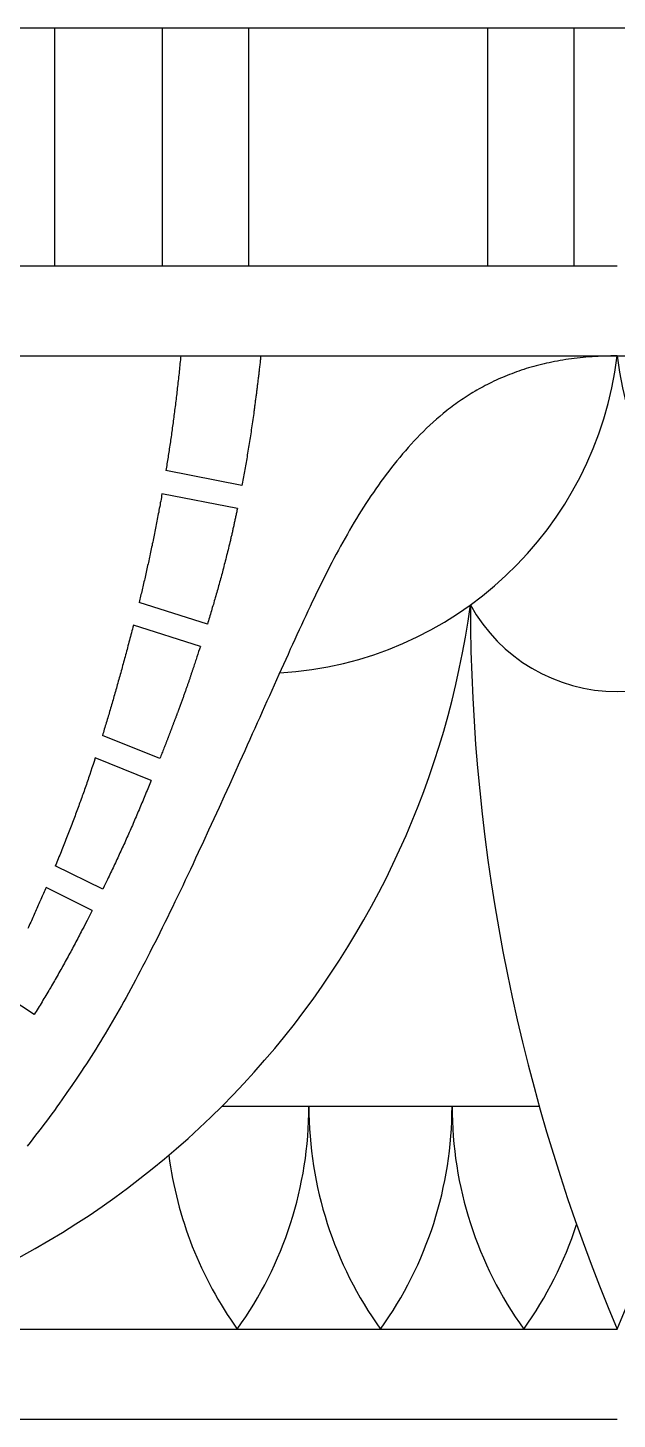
# Model space of a CAD drawing. Extents: x -111 to 2985, y -118 to 122.
# Drawn here: x -71.91 to -64.39, y 84.84 to 102.59 of the extents above; entities that cross this region are included whole.
import ezdxf

# ---------------------------------------------------------------- set-up
doc = ezdxf.new("R2010")
doc.units = 0
doc.layers.add('LAYER_03', color=5, linetype='CONTINUOUS')

msp = doc.modelspace()

# ---------------------------------------------------------------- linework, layer by layer
at = {"layer": 'LAYER_03'}
for points in [[(-84.145, 102.595), (-64.39, 102.595)], [(-71.571, 99.558), (-71.571, 102.595)], [(-70.194, 99.558), (-70.194, 102.595)], [(-69.094, 99.558), (-69.094, 102.595)], [(-66.04, 99.558), (-66.04, 102.595)], [(-64.94, 99.558), (-64.94, 102.595)], [(-64.39, 102.595), (-44.635, 102.595), (-24.88, 102.595)], [(-84.145, 99.558), (-64.39, 99.558)], [(-84.145, 98.408), (-64.39, 98.408)], [(-64.39, 98.408), (-64.431, 98.408), (-64.472, 98.407), (-64.513, 98.406), (-64.553, 98.405), (-64.593, 98.403), (-64.633, 98.402), (-64.672, 98.399), (-64.711, 98.397), (-64.75, 98.394), (-64.788, 98.391), (-64.826, 98.387), (-64.864, 98.383), (-64.901, 98.379), (-64.938, 98.375), (-64.975, 98.37), (-65.011, 98.365), (-65.047, 98.36), (-65.083, 98.354), (-65.118, 98.348), (-65.153, 98.342), (-65.188, 98.335), (-65.223, 98.328), (-65.257, 98.321), (-65.291, 98.314), (-65.324, 98.306), (-65.358, 98.298), (-65.391, 98.29), (-65.423, 98.281), (-65.456, 98.273), (-65.488, 98.263), (-65.52, 98.254), (-65.551, 98.245), (-65.583, 98.235), (-65.614, 98.225), (-65.644, 98.214), (-65.675, 98.203), (-65.705, 98.193), (-65.735, 98.181), (-65.765, 98.17), (-65.794, 98.158), (-65.823, 98.146), (-65.852, 98.134), (-65.881, 98.122), (-65.909, 98.109), (-65.937, 98.097), (-65.965, 98.084), (-65.993, 98.07), (-66.02, 98.057), (-66.047, 98.043), (-66.074, 98.029), (-66.101, 98.015), (-66.127, 98.001), (-66.154, 97.986), (-66.18, 97.971), (-66.205, 97.956), (-66.231, 97.941), (-66.256, 97.926), (-66.281, 97.91), (-66.306, 97.894), (-66.331, 97.878), (-66.355, 97.862), (-66.379, 97.846), (-66.403, 97.829), (-66.427, 97.813), (-66.451, 97.796), (-66.474, 97.779), (-66.497, 97.761), (-66.52, 97.744), (-66.543, 97.726), (-66.566, 97.709), (-66.611, 97.673), (-66.655, 97.636), (-66.698, 97.599), (-66.74, 97.561), (-66.782, 97.523), (-66.823, 97.484), (-66.864, 97.444), (-66.904, 97.404), (-66.943, 97.364), (-66.982, 97.323), (-67.02, 97.282), (-67.057, 97.24), (-67.094, 97.198), (-67.131, 97.156), (-67.167, 97.113), (-67.203, 97.07), (-67.238, 97.026), (-67.272, 96.982), (-67.306, 96.938), (-67.34, 96.894), (-67.374, 96.849), (-67.407, 96.804), (-67.439, 96.758), (-67.472, 96.713), (-67.503, 96.666), (-67.535, 96.62), (-67.566, 96.573), (-67.597, 96.526), (-67.628, 96.478), (-67.658, 96.43), (-67.688, 96.382), (-67.718, 96.333), (-67.748, 96.284), (-67.777, 96.234), (-67.806, 96.184), (-67.835, 96.134), (-67.864, 96.083), (-67.893, 96.032), (-67.921, 95.981), (-67.95, 95.928), (-67.978, 95.876), (-68.006, 95.823), (-68.034, 95.77), (-68.062, 95.716), (-68.09, 95.661), (-68.117, 95.607), (-68.145, 95.551), (-68.173, 95.496), (-68.2, 95.44), (-68.228, 95.383), (-68.256, 95.326), (-68.283, 95.268), (-68.311, 95.21), (-68.339, 95.151), (-68.366, 95.092), (-68.394, 95.032), (-68.422, 94.972), (-68.45, 94.911), (-68.478, 94.85), (-68.507, 94.788), (-68.535, 94.726), (-68.564, 94.663), (-68.592, 94.599), (-68.621, 94.535), (-68.651, 94.471), (-68.68, 94.405), (-68.709, 94.34), (-68.739, 94.273), (-68.769, 94.206), (-68.8, 94.139), (-68.83, 94.071), (-68.861, 94.002), (-68.892, 93.933), (-68.923, 93.864), (-68.954, 93.794), (-68.985, 93.724), (-69.017, 93.654), (-69.049, 93.583), (-69.081, 93.512), (-69.113, 93.44), (-69.145, 93.368), (-69.21, 93.224), (-69.275, 93.08), (-69.341, 92.935), (-69.407, 92.79), (-69.473, 92.644), (-69.539, 92.499), (-69.606, 92.355), (-69.672, 92.211), (-69.739, 92.068), (-69.772, 91.997), (-69.805, 91.926), (-69.838, 91.855), (-69.871, 91.785), (-69.904, 91.716), (-69.937, 91.646), (-69.97, 91.577), (-70.003, 91.509), (-70.036, 91.441), (-70.068, 91.374), (-70.101, 91.307), (-70.133, 91.24), (-70.165, 91.175), (-70.198, 91.11), (-70.23, 91.045), (-70.261, 90.981), (-70.293, 90.918), (-70.325, 90.856), (-70.356, 90.795), (-70.387, 90.734), (-70.418, 90.674), (-70.449, 90.615), (-70.479, 90.556), (-70.51, 90.499), (-70.54, 90.442), (-70.571, 90.385), (-70.601, 90.33), (-70.631, 90.275), (-70.661, 90.22), (-70.69, 90.167), (-70.72, 90.114), (-70.75, 90.061), (-70.78, 90.009), (-70.809, 89.958), (-70.839, 89.907), (-70.868, 89.856), (-70.898, 89.806), (-70.928, 89.756), (-70.957, 89.707), (-70.987, 89.659), (-71.017, 89.61), (-71.047, 89.562), (-71.077, 89.514), (-71.107, 89.467), (-71.137, 89.42), (-71.167, 89.373), (-71.198, 89.326), (-71.228, 89.28), (-71.29, 89.188), (-71.352, 89.097), (-71.415, 89.006), (-71.479, 88.915), (-71.511, 88.87), (-71.543, 88.825), (-71.576, 88.779), (-71.609, 88.734), (-71.643, 88.689), (-71.676, 88.643), (-71.711, 88.598), (-71.745, 88.552), (-71.78, 88.507), (-71.815, 88.461), (-71.85, 88.415), (-71.886, 88.369), (-71.922, 88.322)], [(-68.94, 98.408), (-68.942, 98.393), (-68.944, 98.378), (-68.945, 98.363), (-68.947, 98.348), (-68.949, 98.333), (-68.95, 98.318), (-68.952, 98.303), (-68.954, 98.288), (-68.955, 98.274), (-68.957, 98.259), (-68.959, 98.244), (-68.96, 98.229), (-68.962, 98.215), (-68.964, 98.2), (-68.966, 98.186), (-68.967, 98.171), (-68.969, 98.157), (-68.971, 98.142), (-68.972, 98.128), (-68.974, 98.114), (-68.976, 98.099), (-68.978, 98.085), (-68.979, 98.071), (-68.981, 98.056), (-68.983, 98.042), (-68.985, 98.028), (-68.986, 98.014), (-68.988, 98), (-68.99, 97.986), (-68.992, 97.972), (-68.994, 97.958), (-68.995, 97.944), (-68.997, 97.93), (-68.999, 97.916), (-69.001, 97.902), (-69.002, 97.889), (-69.004, 97.875), (-69.006, 97.861), (-69.008, 97.847), (-69.01, 97.834), (-69.011, 97.82), (-69.013, 97.807), (-69.015, 97.793), (-69.017, 97.78), (-69.019, 97.766), (-69.02, 97.753), (-69.022, 97.739), (-69.024, 97.726), (-69.026, 97.712), (-69.028, 97.699), (-69.031, 97.673), (-69.035, 97.646), (-69.039, 97.62), (-69.043, 97.594), (-69.046, 97.568), (-69.05, 97.542), (-69.054, 97.516), (-69.058, 97.49), (-69.061, 97.465), (-69.065, 97.439), (-69.069, 97.414), (-69.073, 97.389), (-69.077, 97.364), (-69.081, 97.339), (-69.084, 97.314), (-69.088, 97.29), (-69.092, 97.265), (-69.096, 97.241), (-69.1, 97.216), (-69.104, 97.192), (-69.108, 97.168), (-69.112, 97.144), (-69.116, 97.12), (-69.12, 97.096), (-69.124, 97.073), (-69.128, 97.049), (-69.132, 97.026), (-69.136, 97.003), (-69.14, 96.979), (-69.144, 96.956), (-69.148, 96.933), (-69.152, 96.91), (-69.156, 96.888), (-69.16, 96.865), (-69.164, 96.842), (-69.168, 96.82), (-69.173, 96.798), (-69.177, 96.775), (-69.181, 96.753), (-70.151, 96.945)], [(-69.962, 98.408), (-69.964, 98.383), (-69.967, 98.358), (-69.969, 98.334), (-69.972, 98.309), (-69.974, 98.285), (-69.977, 98.26), (-69.979, 98.236), (-69.982, 98.211), (-69.984, 98.187), (-69.987, 98.163), (-69.99, 98.139), (-69.992, 98.115), (-69.995, 98.091), (-69.998, 98.067), (-70, 98.043), (-70.003, 98.019), (-70.006, 97.995), (-70.008, 97.972), (-70.011, 97.948), (-70.014, 97.925), (-70.017, 97.901), (-70.02, 97.878), (-70.022, 97.854), (-70.025, 97.831), (-70.028, 97.808), (-70.031, 97.784), (-70.034, 97.761), (-70.037, 97.738), (-70.04, 97.715), (-70.043, 97.692), (-70.046, 97.669), (-70.049, 97.646), (-70.052, 97.624), (-70.055, 97.601), (-70.058, 97.578), (-70.061, 97.555), (-70.064, 97.533), (-70.067, 97.51), (-70.07, 97.488), (-70.073, 97.466), (-70.076, 97.443), (-70.079, 97.421), (-70.082, 97.399), (-70.085, 97.377), (-70.089, 97.354), (-70.092, 97.332), (-70.095, 97.31), (-70.098, 97.288), (-70.101, 97.267), (-70.105, 97.245), (-70.108, 97.223), (-70.111, 97.201), (-70.114, 97.18), (-70.118, 97.158), (-70.121, 97.137), (-70.124, 97.115), (-70.128, 97.094), (-70.131, 97.072), (-70.134, 97.051), (-70.138, 97.03), (-70.141, 97.008), (-70.144, 96.987), (-70.148, 96.966), (-70.151, 96.945)], [(-64.39, 98.408), (-64.348, 98.408)], [(-64.39, 98.408), (-44.635, 98.408)], [(-69.239, 96.459), (-70.202, 96.649), (-70.206, 96.625), (-70.21, 96.602), (-70.214, 96.578), (-70.218, 96.555), (-70.223, 96.531), (-70.227, 96.508), (-70.231, 96.484), (-70.236, 96.461), (-70.24, 96.438), (-70.244, 96.415), (-70.249, 96.392), (-70.253, 96.369), (-70.257, 96.346), (-70.262, 96.323), (-70.266, 96.3), (-70.271, 96.277), (-70.275, 96.255), (-70.28, 96.232), (-70.284, 96.21), (-70.288, 96.187), (-70.293, 96.165), (-70.297, 96.143), (-70.302, 96.12), (-70.306, 96.098), (-70.311, 96.076), (-70.316, 96.054), (-70.32, 96.032), (-70.325, 96.01), (-70.329, 95.988), (-70.334, 95.966), (-70.338, 95.945), (-70.343, 95.923), (-70.348, 95.901), (-70.352, 95.88), (-70.357, 95.858), (-70.361, 95.837), (-70.366, 95.816), (-70.371, 95.794), (-70.375, 95.773), (-70.38, 95.752), (-70.385, 95.731), (-70.389, 95.71), (-70.394, 95.689), (-70.399, 95.668), (-70.403, 95.647), (-70.408, 95.626), (-70.413, 95.606), (-70.418, 95.585), (-70.422, 95.564), (-70.427, 95.544), (-70.432, 95.523), (-70.436, 95.503), (-70.441, 95.482), (-70.446, 95.462), (-70.451, 95.442), (-70.456, 95.422), (-70.46, 95.401), (-70.465, 95.381), (-70.47, 95.361), (-70.475, 95.341), (-70.479, 95.321), (-70.484, 95.302), (-70.489, 95.282), (-70.494, 95.262)], [(-69.239, 96.459), (-69.242, 96.446), (-69.245, 96.433), (-69.247, 96.419), (-69.25, 96.406), (-69.253, 96.393), (-69.256, 96.38), (-69.258, 96.367), (-69.261, 96.354), (-69.264, 96.341), (-69.267, 96.328), (-69.27, 96.315), (-69.272, 96.302), (-69.275, 96.289), (-69.278, 96.277), (-69.281, 96.264), (-69.284, 96.251), (-69.286, 96.239), (-69.289, 96.226), (-69.292, 96.213), (-69.295, 96.201), (-69.298, 96.188), (-69.301, 96.176), (-69.303, 96.163), (-69.306, 96.151), (-69.309, 96.138), (-69.312, 96.126), (-69.315, 96.113), (-69.318, 96.101), (-69.321, 96.089), (-69.324, 96.076), (-69.326, 96.064), (-69.329, 96.052), (-69.332, 96.04), (-69.335, 96.028), (-69.341, 96.003), (-69.347, 95.979), (-69.352, 95.955), (-69.358, 95.931), (-69.364, 95.907), (-69.37, 95.884), (-69.376, 95.86), (-69.382, 95.837), (-69.388, 95.813), (-69.394, 95.79), (-69.4, 95.767), (-69.406, 95.744), (-69.411, 95.721), (-69.417, 95.698), (-69.423, 95.675), (-69.429, 95.653), (-69.435, 95.63), (-69.442, 95.608), (-69.448, 95.585), (-69.454, 95.563), (-69.46, 95.541), (-69.466, 95.518), (-69.472, 95.496), (-69.478, 95.474), (-69.484, 95.452), (-69.49, 95.431), (-69.496, 95.409), (-69.503, 95.387), (-69.509, 95.365), (-69.515, 95.344), (-69.521, 95.322), (-69.527, 95.301), (-69.534, 95.28), (-69.54, 95.258), (-69.546, 95.237), (-69.552, 95.216), (-69.559, 95.195), (-69.565, 95.174), (-69.571, 95.153), (-69.577, 95.132), (-69.584, 95.111), (-69.59, 95.09), (-69.596, 95.069), (-69.603, 95.048), (-69.609, 95.028), (-69.615, 95.007), (-69.622, 94.986)], [(-69.622, 94.986), (-70.494, 95.262)], [(-69.712, 94.7), (-70.567, 94.97), (-70.573, 94.946), (-70.579, 94.922), (-70.586, 94.898), (-70.592, 94.874), (-70.598, 94.85), (-70.604, 94.826), (-70.611, 94.802), (-70.617, 94.778), (-70.623, 94.755), (-70.629, 94.731), (-70.636, 94.708), (-70.642, 94.684), (-70.648, 94.661), (-70.654, 94.638), (-70.66, 94.615), (-70.667, 94.592), (-70.673, 94.569), (-70.679, 94.546), (-70.685, 94.523), (-70.692, 94.5), (-70.698, 94.478), (-70.704, 94.455), (-70.71, 94.432), (-70.716, 94.41), (-70.723, 94.388), (-70.729, 94.365), (-70.735, 94.343), (-70.741, 94.321), (-70.747, 94.299), (-70.753, 94.277), (-70.76, 94.255), (-70.766, 94.233), (-70.772, 94.211), (-70.778, 94.19), (-70.784, 94.168), (-70.79, 94.146), (-70.796, 94.125), (-70.803, 94.103), (-70.809, 94.082), (-70.815, 94.06), (-70.821, 94.039), (-70.827, 94.018), (-70.833, 93.997), (-70.839, 93.976), (-70.845, 93.954), (-70.852, 93.933), (-70.858, 93.912), (-70.864, 93.891), (-70.87, 93.871), (-70.876, 93.85), (-70.882, 93.829), (-70.888, 93.808), (-70.895, 93.788), (-70.901, 93.767), (-70.907, 93.746), (-70.913, 93.726), (-70.919, 93.705), (-70.926, 93.685), (-70.932, 93.664), (-70.938, 93.644), (-70.944, 93.623), (-70.95, 93.603), (-70.957, 93.583), (-70.963, 93.562)], [(-69.712, 94.7), (-69.723, 94.667), (-69.734, 94.634), (-69.745, 94.6), (-69.755, 94.567), (-69.761, 94.55), (-69.766, 94.533), (-69.772, 94.517), (-69.777, 94.5), (-69.783, 94.483), (-69.789, 94.466), (-69.794, 94.449), (-69.797, 94.44), (-69.8, 94.431), (-69.803, 94.423), (-69.806, 94.414), (-69.809, 94.405), (-69.812, 94.397), (-69.815, 94.388), (-69.818, 94.379), (-69.821, 94.37), (-69.824, 94.361), (-69.827, 94.352), (-69.83, 94.343), (-69.833, 94.334), (-69.836, 94.325), (-69.839, 94.316), (-69.842, 94.307), (-69.845, 94.298), (-69.848, 94.288), (-69.852, 94.279), (-69.855, 94.27), (-69.858, 94.26), (-69.861, 94.251), (-69.865, 94.241), (-69.868, 94.232), (-69.871, 94.222), (-69.875, 94.212), (-69.878, 94.202), (-69.881, 94.193), (-69.885, 94.183), (-69.888, 94.173), (-69.892, 94.163), (-69.896, 94.153), (-69.899, 94.142), (-69.903, 94.132), (-69.906, 94.122), (-69.91, 94.111), (-69.914, 94.101), (-69.918, 94.09), (-69.921, 94.08), (-69.925, 94.069), (-69.929, 94.058), (-69.933, 94.047), (-69.937, 94.036), (-69.941, 94.025), (-69.945, 94.014), (-69.949, 94.003), (-69.953, 93.992), (-69.957, 93.98), (-69.962, 93.969), (-69.966, 93.957), (-69.97, 93.945), (-69.974, 93.934), (-69.979, 93.922), (-69.983, 93.91), (-69.988, 93.898), (-69.992, 93.885), (-69.994, 93.879), (-69.997, 93.873), (-69.999, 93.867), (-70.001, 93.861), (-70.004, 93.854), (-70.006, 93.848), (-70.008, 93.842), (-70.011, 93.835), (-70.013, 93.829), (-70.015, 93.823), (-70.018, 93.816), (-70.02, 93.81), (-70.023, 93.803), (-70.025, 93.797), (-70.027, 93.79), (-70.03, 93.784), (-70.032, 93.777), (-70.035, 93.771), (-70.037, 93.764), (-70.04, 93.757), (-70.042, 93.751), (-70.045, 93.744), (-70.047, 93.737), (-70.05, 93.73), (-70.053, 93.724), (-70.055, 93.717), (-70.058, 93.71), (-70.06, 93.703), (-70.063, 93.696), (-70.066, 93.689), (-70.068, 93.682), (-70.071, 93.675), (-70.074, 93.668), (-70.076, 93.661), (-70.079, 93.654), (-70.082, 93.646), (-70.084, 93.639), (-70.087, 93.632), (-70.09, 93.625), (-70.093, 93.617), (-70.096, 93.61), (-70.098, 93.603), (-70.101, 93.595), (-70.104, 93.588), (-70.107, 93.581), (-70.11, 93.573), (-70.113, 93.566), (-70.116, 93.558), (-70.118, 93.55), (-70.121, 93.543), (-70.124, 93.535), (-70.127, 93.528), (-70.13, 93.52), (-70.133, 93.512), (-70.136, 93.504), (-70.139, 93.497), (-70.142, 93.489), (-70.145, 93.481), (-70.148, 93.473), (-70.151, 93.465), (-70.154, 93.457), (-70.157, 93.449), (-70.16, 93.441), (-70.164, 93.433), (-70.17, 93.417), (-70.176, 93.401), (-70.182, 93.385), (-70.189, 93.369), (-70.195, 93.352), (-70.202, 93.336), (-70.208, 93.319), (-70.215, 93.302), (-70.221, 93.285), (-70.228, 93.268)], [(-70.228, 93.268), (-70.963, 93.562)], [(-71.054, 93.276), (-71.068, 93.233), (-71.082, 93.191), (-71.096, 93.149), (-71.11, 93.107), (-71.124, 93.065), (-71.131, 93.044), (-71.138, 93.023), (-71.146, 93.001), (-71.153, 92.98), (-71.16, 92.959), (-71.167, 92.938), (-71.175, 92.917), (-71.182, 92.896), (-71.189, 92.875), (-71.197, 92.854), (-71.204, 92.833), (-71.212, 92.812), (-71.219, 92.791), (-71.227, 92.77), (-71.234, 92.749), (-71.242, 92.727), (-71.25, 92.706), (-71.257, 92.685), (-71.265, 92.664), (-71.273, 92.643), (-71.281, 92.621), (-71.288, 92.6), (-71.296, 92.579), (-71.304, 92.558), (-71.312, 92.536), (-71.32, 92.515), (-71.328, 92.494), (-71.336, 92.472), (-71.345, 92.451), (-71.353, 92.429), (-71.361, 92.408), (-71.369, 92.386), (-71.377, 92.365), (-71.386, 92.343), (-71.394, 92.321), (-71.403, 92.3), (-71.411, 92.278), (-71.42, 92.256), (-71.428, 92.234), (-71.437, 92.212), (-71.446, 92.19), (-71.454, 92.168), (-71.463, 92.146), (-71.472, 92.124), (-71.481, 92.102), (-71.49, 92.08), (-71.499, 92.058), (-71.508, 92.035), (-71.517, 92.013), (-71.526, 91.991), (-71.536, 91.968), (-71.545, 91.946), (-71.554, 91.923), (-71.564, 91.9)], [(-70.34, 92.99), (-71.054, 93.276)], [(-70.34, 92.99), (-70.348, 92.968), (-70.357, 92.947), (-70.366, 92.925), (-70.375, 92.903), (-70.384, 92.881), (-70.393, 92.86), (-70.402, 92.838), (-70.411, 92.816), (-70.42, 92.794), (-70.429, 92.772), (-70.438, 92.75), (-70.448, 92.727), (-70.457, 92.705), (-70.466, 92.683), (-70.476, 92.661), (-70.485, 92.639), (-70.494, 92.616), (-70.504, 92.594), (-70.513, 92.572), (-70.523, 92.55), (-70.532, 92.527), (-70.542, 92.505), (-70.561, 92.461), (-70.571, 92.438), (-70.58, 92.416), (-70.59, 92.394), (-70.6, 92.372), (-70.61, 92.35), (-70.619, 92.327), (-70.629, 92.305), (-70.639, 92.283), (-70.649, 92.261), (-70.658, 92.239), (-70.668, 92.217), (-70.678, 92.195), (-70.688, 92.174), (-70.698, 92.152), (-70.708, 92.13), (-70.718, 92.108), (-70.728, 92.087), (-70.738, 92.065), (-70.747, 92.044), (-70.757, 92.022), (-70.767, 92.001), (-70.777, 91.979), (-70.787, 91.958), (-70.797, 91.937), (-70.807, 91.915), (-70.817, 91.894), (-70.827, 91.873), (-70.838, 91.852), (-70.848, 91.831), (-70.858, 91.81), (-70.868, 91.789), (-70.878, 91.768), (-70.888, 91.747), (-70.898, 91.726), (-70.918, 91.684), (-70.939, 91.642), (-70.959, 91.6), (-71.564, 91.9)], [(-71.093, 91.331), (-71.681, 91.624), (-71.689, 91.605), (-71.697, 91.586), (-71.705, 91.567), (-71.713, 91.548), (-71.722, 91.53), (-71.73, 91.511), (-71.738, 91.492), (-71.747, 91.472), (-71.755, 91.453), (-71.764, 91.434), (-71.772, 91.415), (-71.781, 91.396), (-71.789, 91.376), (-71.798, 91.357), (-71.807, 91.337), (-71.815, 91.318), (-71.824, 91.298), (-71.833, 91.279), (-71.842, 91.259), (-71.851, 91.239), (-71.86, 91.219), (-71.869, 91.199), (-71.878, 91.18), (-71.887, 91.16), (-71.897, 91.139), (-71.906, 91.119), (-71.915, 91.099)], [(-71.093, 91.331), (-71.114, 91.289), (-71.136, 91.246), (-71.157, 91.204), (-71.179, 91.162), (-71.201, 91.119), (-71.223, 91.077), (-71.234, 91.056), (-71.245, 91.035), (-71.256, 91.014), (-71.267, 90.993), (-71.278, 90.972), (-71.289, 90.951), (-71.3, 90.93), (-71.311, 90.909), (-71.322, 90.888), (-71.334, 90.867), (-71.345, 90.846), (-71.356, 90.825), (-71.367, 90.804), (-71.379, 90.783), (-71.39, 90.762), (-71.401, 90.741), (-71.413, 90.72), (-71.424, 90.699), (-71.436, 90.679), (-71.447, 90.658), (-71.459, 90.637), (-71.47, 90.616), (-71.482, 90.595), (-71.493, 90.575), (-71.505, 90.554), (-71.517, 90.533), (-71.528, 90.513), (-71.54, 90.492), (-71.552, 90.471), (-71.564, 90.451), (-71.576, 90.43), (-71.588, 90.409), (-71.6, 90.389), (-71.611, 90.368), (-71.623, 90.348), (-71.636, 90.327), (-71.648, 90.307), (-71.66, 90.286), (-71.672, 90.266), (-71.684, 90.245), (-71.696, 90.225), (-71.709, 90.205), (-71.721, 90.184), (-71.733, 90.164), (-71.746, 90.144), (-71.758, 90.123), (-71.77, 90.103), (-71.783, 90.083), (-71.795, 90.063), (-71.808, 90.042), (-71.821, 90.022), (-71.833, 90.002)], [(-71.833, 90.002), (-72.31, 90.311)], [(-65.384, 88.829), (-69.439, 88.829)], [(-84.145, 85.988), (-64.39, 85.988)], [(-84.145, 84.838), (-64.39, 84.838)]]:
    msp.add_lwpolyline(points, dxfattribs=at)
for points in [[(-68.699, 94.363, 0.362815), (-64.39, 98.408)], [(-64.39, 98.408, 0.362815), (-60.081, 94.363)], [(-74.267, 85.988, 0.297525), (-66.264, 95.229)], [(-66.264, 95.229, 0.100393), (-64.39, 85.988, 0.100393), (-62.515, 95.229)], [(-66.264, 95.229, 0.272909), (-64.39, 94.124)], [(-64.39, 94.124, 0.272909), (-62.515, 95.229)], [(-69.24, 85.988, 0.156896), (-68.326, 88.829)], [(-68.326, 88.829, 0.156896), (-67.412, 85.988)], [(-67.412, 85.988, 0.156896), (-66.498, 88.829)], [(-66.498, 88.829, 0.156896), (-65.583, 85.988, 0.077231), (-64.908, 87.323)], [(-70.114, 88.207, 0.124275), (-69.24, 85.988)]]:
    msp.add_lwpolyline(points, format="xyb", dxfattribs=at)

doc.saveas('drawing.dxf')
